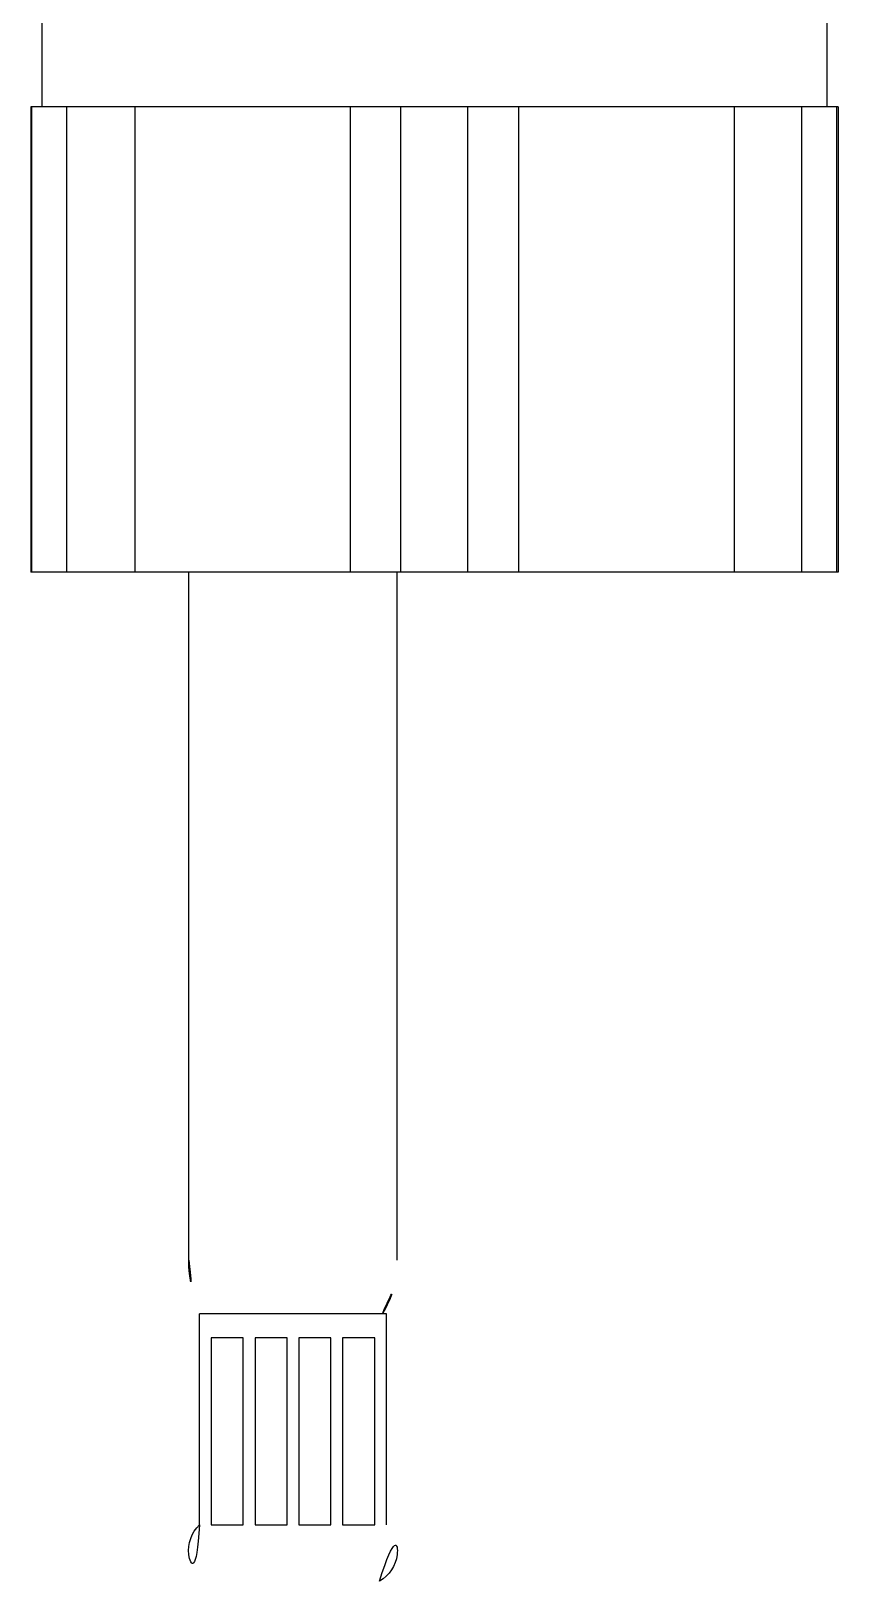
# Model space of a CAD drawing. Extents: x 16296660632 to 16296672714, y -37409619871 to -37409617455.
# Drawn here: x 16296672344.9 to 16296672395.2, y -37409617846.1 to -37409617749.5 of the extents above; entities that cross this region are included whole.
import ezdxf

# ---------------------------------------------------------------- set-up
doc = ezdxf.new("R2010")
doc.units = 0
doc.header["$LTSCALE"] = 10
doc.header["$MEASUREMENT"] = 0
doc.layers.get('0').update_dxf_attribs({"linetype": 'CONTINUOUS'})
for name, color, linetype in [('02___PRT_ALL_AXES', 7, 'CONTINUOUS'), ('1', 7, 'CONTINUOUS'), ('BODY', 7, 'CONTINUOUS')]:
    doc.layers.add(name, color=color, linetype=linetype)

msp = doc.modelspace()

# ---------------------------------------------------------------- hatches: boundary and pattern name
h = msp.add_hatch()
h.set_pattern_fill('AR-HBONE', scale=0.03, style=0)
h.set_pattern_definition([(45, (16296669817.9694, -37409617792.729), (4e-16, 4.310523), [9.144, -3.048]), (135, (16296669820.1246, -37409617790.5737), (4e-16, 4.310523), [9.144, -3.048])])
h.paths.add_polyline_path([(16296672367.743361, -37409617783.218887), (16296672354.743361, -37409617783.218887), (16296672354.743361, -37409617826.082153, 0.135834257), (16296672355.66836, -37409617829.424217), (16296672366.818359, -37409617829.424217, 0.135834257), (16296672367.743361, -37409617826.082153)])

# ---------------------------------------------------------------- linework, layer by layer
at = {"color": 7, "linetype": 'Continuous'}
for p, q in [((16296672395.213831, -37409617754.218887), (16296672344.914129, -37409617754.218887)), ((16296672344.975719, -37409617783.218887), (16296672344.975719, -37409617754.218887)), ((16296672347.149981, -37409617783.218887), (16296672347.149981, -37409617754.218887)), ((16296672351.382191, -37409617754.218887), (16296672351.382191, -37409617783.218887)), ((16296672364.80509, -37409617754.218887), (16296672364.80509, -37409617783.218887)), ((16296672367.968361, -37409617783.218887), (16296672367.968361, -37409617754.218887)), ((16296672372.13961, -37409617783.218887), (16296672372.13961, -37409617754.218887)), ((16296672375.30509, -37409617754.218887), (16296672375.30509, -37409617783.218887)), ((16296672388.733589, -37409617754.218887), (16296672388.733589, -37409617783.218887)), ((16296672392.966681, -37409617783.218887), (16296672392.966681, -37409617754.218887)), ((16296672395.143021, -37409617783.218887), (16296672395.143021, -37409617754.218887)), ((16296672395.213831, -37409617783.218887), (16296672344.914129, -37409617783.218887))]:
    msp.add_line(p, q, dxfattribs=at)
at = {"layer": '02___PRT_ALL_AXES', "color": 7, "linetype": 'Continuous'}
for p, q in [((16296672345.613979, -37409617754.218887), (16296672345.613979, -37409617723.718887)), ((16296672394.513981, -37409617723.718887), (16296672394.513981, -37409617754.218887)), ((16296672344.91398, -37409617754.218887), (16296672344.91398, -37409617783.218887)), ((16296672395.21398, -37409617754.218887), (16296672395.21398, -37409617783.218887))]:
    msp.add_line(p, q, dxfattribs=at)
at = {"layer": '1'}
for p, q in [((16296672354.743361, -37409617826.082153), (16296672354.743361, -37409617783.218887)), ((16296672367.743361, -37409617826.082153), (16296672367.743361, -37409617783.218887)), ((16296672355.41836, -37409617842.574211), (16296672355.41836, -37409617829.424217)), ((16296672367.068359, -37409617829.424217), (16296672355.41836, -37409617829.424217)), ((16296672367.068359, -37409617842.574211), (16296672367.068359, -37409617829.424217))]:
    msp.add_line(p, q, dxfattribs=at)
for centre, radius, start, end in [((16296672361.243361, -37409617826.082153), 6.5, 180, 210.94137869), ((16296672361.243361, -37409617826.082153), 6.5, 329.05862131, 0), ((16296672356.937901, -37409617844.165497), 2.200274, 133.67886879, 240.16797402), ((16296672365.54882, -37409617844.165497), 2.200274, 299.83202598, 46.32113121)]:
    msp.add_arc(centre, radius, start, end, dxfattribs=at)
at = {"layer": 'BODY', "color": 7, "linetype": 'Continuous', "ltscale": 0.3}
for points in [[(16296672358.148359, -37409617830.924217), (16296672356.148359, -37409617830.924217), (16296672356.148359, -37409617842.574211), (16296672358.148359, -37409617842.574211)], [(16296672360.878361, -37409617830.924217), (16296672358.878361, -37409617830.924217), (16296672358.878361, -37409617842.574211), (16296672360.878361, -37409617842.574211)], [(16296672363.60836, -37409617830.924217), (16296672361.60836, -37409617830.924217), (16296672361.60836, -37409617842.574211), (16296672363.60836, -37409617842.574211)], [(16296672366.33836, -37409617830.924217), (16296672364.33836, -37409617830.924217), (16296672364.33836, -37409617842.574211), (16296672366.33836, -37409617842.574211)]]:
    msp.add_lwpolyline(points, close=True, dxfattribs=at)

doc.saveas('drawing.dxf')
